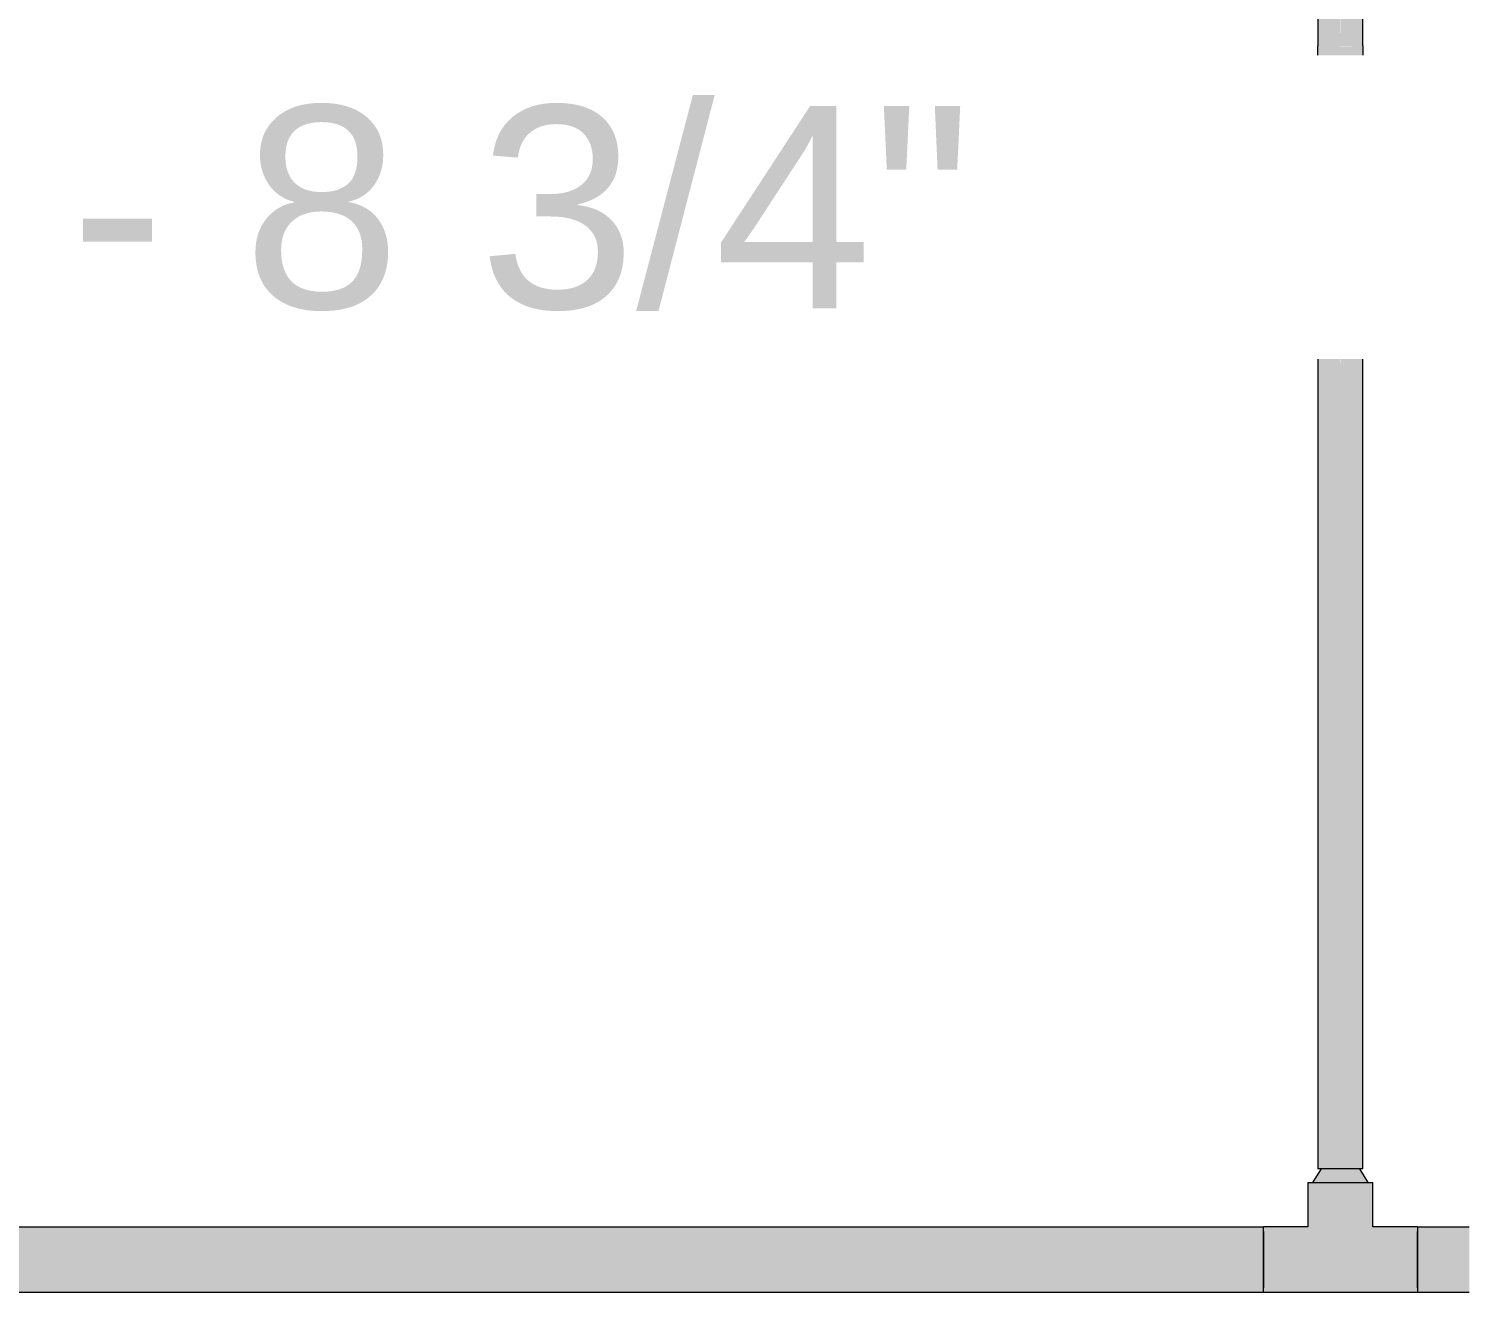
# Model space of a CAD drawing. Header units: inches. Extents: x -3385 to 41, y 7 to 1342.
# Drawn here: x -3134.06 to -3092.06, y 426.79 to 463.64 of the extents above; entities that cross this region are included whole.
import ezdxf

# ---------------------------------------------------------------- set-up
doc = ezdxf.new("R2010")
doc.units = ezdxf.units.IN
doc.header["$MEASUREMENT"] = 0
for name, color, linetype, lineweight in [('G-ANNO-DIMS', 111, 'Continuous', 9), ('P-PIPE', 3, 'Continuous', 9), ('P-PIPE-CNTR', 3, 'Continuous', 9)]:
    doc.layers.add(name, color=color, linetype=linetype, lineweight=lineweight)
doc.styles.add('Arial', font='arial.ttf', dxfattribs={"height": 5.901198})

# ---------------------------------------------------------------- blocks, each defined once
blk = doc.blocks.new('Victaulic-VicPress316-Elbow 90-45deg Style P568_P571 - Standard-V32-LOWER PARKING')
at = {"layer": 'P-PIPE'}
for points in [[(-3096.472, 464.924), (-3095.818, 464.924), (-3095.818, 465.263), (-3096.584, 465.263), (-3096.571, 464.924), (-3096.523, 464.924)], [(-3095.193, 464.924), (-3095.051, 464.924), (-3095.051, 465.263), (-3095.818, 465.263), (-3095.818, 464.924), (-3095.219, 464.924)], [(-3096.472, 464.633), (-3095.818, 464.633), (-3095.818, 464.924), (-3096.584, 464.924), (-3096.682, 464.871), (-3096.729, 464.779), (-3096.667, 464.679), (-3096.584, 464.633), (-3096.523, 464.633)], [(-3096.36, 464.182), (-3095.818, 464.182), (-3095.818, 464.633), (-3096.584, 464.633), (-3096.571, 464.182), (-3096.413, 464.182)], [(-3095.163, 464.633), (-3095.051, 464.633), (-3094.958, 464.685), (-3094.906, 464.779), (-3094.969, 464.88), (-3095.051, 464.924), (-3095.818, 464.924), (-3095.818, 464.633), (-3095.199, 464.633)], [(-3095.818, 464.182), (-3095.051, 464.182), (-3095.065, 464.633), (-3095.818, 464.633)], [(-3096.475, 463.964), (-3096.447, 463.996), (-3096.341, 463.984), (-3096.278, 463.968), (-3096.24, 463.987), (-3096.042, 463.987), (-3095.932, 463.984), (-3095.818, 463.964), (-3095.818, 464.182), (-3096.584, 464.182), (-3096.571, 464.102), (-3096.476, 463.964)], [(-3095.16, 463.964), (-3095.099, 464.043), (-3095.063, 464.12), (-3095.063, 464.182), (-3095.818, 464.182), (-3095.805, 463.966), (-3095.643, 463.993), (-3095.462, 463.983), (-3095.387, 463.987), (-3095.348, 463.966), (-3095.225, 463.996), (-3095.175, 463.988), (-3095.161, 463.967)], [(-3095.932, 463.136), (-3095.818, 463.136), (-3095.831, 463.966), (-3095.992, 463.993), (-3096.173, 463.983), (-3096.248, 463.987), (-3096.287, 463.966), (-3096.391, 463.996), (-3096.463, 463.981), (-3096.475, 463.962), (-3096.463, 463.136), (-3095.988, 463.136)], [(-3095.462, 463.136), (-3095.16, 463.136), (-3095.172, 463.983), (-3095.184, 463.999), (-3095.305, 463.98), (-3095.357, 463.968), (-3095.387, 463.987), (-3095.584, 463.986), (-3095.659, 463.992), (-3095.818, 463.964), (-3095.818, 463.136), (-3095.489, 463.136)], [(-3096.475, 462.368), (-3096.394, 462.442), (-3096.146, 462.594), (-3095.963, 462.641), (-3095.818, 462.655), (-3095.818, 463.136), (-3096.475, 463.136), (-3096.475, 462.413)], [(-3095.16, 462.368), (-3095.17, 463.136), (-3095.818, 463.123), (-3095.818, 462.582), (-3095.466, 462.58), (-3095.198, 462.412), (-3095.17, 462.379)], [(-3096.723, 461.783), (-3096.677, 461.922), (-3096.683, 462.014), (-3096.711, 461.901)], [(-3094.969, 461.41), (-3094.924, 461.584), (-3094.924, 461.667), (-3094.958, 461.564), (-3094.964, 461.472)]]:
    blk.add_hatch(color=256, dxfattribs=at).paths.add_polyline_path(points, flags=0)
for p, q in [((-3096.584, 465.263), (-3096.584, 464.924)), ((-3095.818, 465.263), (-3096.584, 465.263)), ((-3095.051, 465.263), (-3095.818, 465.263)), ((-3095.051, 464.924), (-3095.051, 465.263)), ((-3096.584, 464.924), (-3095.818, 464.924)), ((-3096.584, 464.633), (-3096.584, 464.182)), ((-3096.584, 464.633), (-3095.818, 464.633)), ((-3095.818, 464.924), (-3095.051, 464.924)), ((-3095.818, 464.633), (-3095.051, 464.633)), ((-3095.051, 464.182), (-3095.051, 464.633)), ((-3096.475, 464.027), (-3096.475, 463.136)), ((-3095.16, 463.136), (-3095.16, 464.03))]:
    blk.add_line(p, q, dxfattribs=at)
at = {"layer": 'P-PIPE', "flags": 128}
for points in [[(-3096.584, 464.633), (-3096.59, 464.633), (-3096.596, 464.634), (-3096.601, 464.634), (-3096.607, 464.635), (-3096.613, 464.636), (-3096.619, 464.637), (-3096.624, 464.639), (-3096.63, 464.641), (-3096.635, 464.643), (-3096.641, 464.645), (-3096.646, 464.647), (-3096.651, 464.65), (-3096.656, 464.653), (-3096.661, 464.656), (-3096.666, 464.659), (-3096.671, 464.662), (-3096.676, 464.666), (-3096.68, 464.669), (-3096.684, 464.673), (-3096.688, 464.677), (-3096.692, 464.682), (-3096.696, 464.686), (-3096.7, 464.691), (-3096.703, 464.695), (-3096.707, 464.7), (-3096.71, 464.705), (-3096.712, 464.71), (-3096.715, 464.715), (-3096.717, 464.721), (-3096.72, 464.726), (-3096.722, 464.732), (-3096.723, 464.737), (-3096.725, 464.743), (-3096.726, 464.748), (-3096.727, 464.754), (-3096.728, 464.76), (-3096.729, 464.766), (-3096.729, 464.771), (-3096.73, 464.777), (-3096.73, 464.783), (-3096.729, 464.789), (-3096.729, 464.795), (-3096.728, 464.8), (-3096.727, 464.806), (-3096.726, 464.812), (-3096.724, 464.817), (-3096.723, 464.823), (-3096.721, 464.829), (-3096.719, 464.834), (-3096.716, 464.839), (-3096.714, 464.845), (-3096.711, 464.85), (-3096.708, 464.855), (-3096.705, 464.86), (-3096.702, 464.864), (-3096.698, 464.869), (-3096.694, 464.874), (-3096.691, 464.878), (-3096.687, 464.882), (-3096.682, 464.886), (-3096.678, 464.89), (-3096.673, 464.894), (-3096.669, 464.897), (-3096.664, 464.9), (-3096.659, 464.903), (-3096.654, 464.906), (-3096.649, 464.909), (-3096.644, 464.912), (-3096.638, 464.914), (-3096.633, 464.916), (-3096.627, 464.918), (-3096.622, 464.919), (-3096.616, 464.921), (-3096.61, 464.922), (-3096.605, 464.923), (-3096.599, 464.924), (-3096.593, 464.924), (-3096.587, 464.924), (-3096.584, 464.924)], [(-3095.818, 464.924), (-3095.848, 464.924), (-3095.879, 464.924), (-3095.909, 464.924), (-3095.94, 464.924), (-3095.97, 464.924), (-3096, 464.924), (-3096.029, 464.924), (-3096.059, 464.924), (-3096.088, 464.924), (-3096.116, 464.924), (-3096.144, 464.924), (-3096.172, 464.924), (-3096.198, 464.924), (-3096.225, 464.924), (-3096.25, 464.924), (-3096.275, 464.924), (-3096.3, 464.924), (-3096.323, 464.924), (-3096.346, 464.924), (-3096.367, 464.924), (-3096.388, 464.924), (-3096.408, 464.924), (-3096.427, 464.924), (-3096.445, 464.924), (-3096.463, 464.924), (-3096.479, 464.924), (-3096.494, 464.924), (-3096.507, 464.924), (-3096.52, 464.924), (-3096.532, 464.924), (-3096.543, 464.924), (-3096.552, 464.924), (-3096.56, 464.924), (-3096.567, 464.924), (-3096.573, 464.924), (-3096.578, 464.924), (-3096.581, 464.924), (-3096.583, 464.924), (-3096.584, 464.924), (-3096.584, 464.924)], [(-3096.584, 464.924), (-3096.583, 464.924), (-3096.582, 464.924), (-3096.579, 464.924), (-3096.574, 464.924), (-3096.569, 464.924), (-3096.562, 464.924), (-3096.554, 464.924), (-3096.545, 464.924)], [(-3096.543, 464.633), (-3096.552, 464.633), (-3096.56, 464.633), (-3096.567, 464.633), (-3096.573, 464.633), (-3096.578, 464.633), (-3096.581, 464.633), (-3096.583, 464.633), (-3096.584, 464.633), (-3096.584, 464.633)], [(-3096.584, 464.633), (-3096.583, 464.633), (-3096.582, 464.633), (-3096.579, 464.633), (-3096.574, 464.633), (-3096.569, 464.633), (-3096.562, 464.633), (-3096.554, 464.633), (-3096.545, 464.633), (-3096.535, 464.633), (-3096.524, 464.633), (-3096.511, 464.633), (-3096.497, 464.633), (-3096.483, 464.633), (-3096.467, 464.633), (-3096.45, 464.633), (-3096.432, 464.633), (-3096.414, 464.633), (-3096.394, 464.633), (-3096.373, 464.633), (-3096.352, 464.633), (-3096.329, 464.633), (-3096.306, 464.633), (-3096.282, 464.633), (-3096.257, 464.633), (-3096.232, 464.633), (-3096.206, 464.633), (-3096.179, 464.633), (-3096.152, 464.633), (-3096.124, 464.633), (-3096.095, 464.633), (-3096.067, 464.633), (-3096.037, 464.633), (-3096.008, 464.633), (-3095.978, 464.633), (-3095.948, 464.633), (-3095.918, 464.633), (-3095.887, 464.633), (-3095.856, 464.633), (-3095.826, 464.633), (-3095.818, 464.633)], [(-3095.051, 464.924), (-3095.052, 464.924), (-3095.054, 464.924), (-3095.057, 464.924), (-3095.061, 464.924), (-3095.066, 464.924), (-3095.073, 464.924), (-3095.081, 464.924), (-3095.09, 464.924), (-3095.1, 464.924), (-3095.112, 464.924), (-3095.124, 464.924), (-3095.138, 464.924), (-3095.152, 464.924), (-3095.168, 464.924), (-3095.185, 464.924), (-3095.203, 464.924), (-3095.222, 464.924), (-3095.241, 464.924), (-3095.262, 464.924), (-3095.284, 464.924), (-3095.306, 464.924), (-3095.329, 464.924), (-3095.353, 464.924), (-3095.378, 464.924), (-3095.403, 464.924), (-3095.43, 464.924), (-3095.456, 464.924), (-3095.484, 464.924), (-3095.511, 464.924), (-3095.54, 464.924), (-3095.569, 464.924), (-3095.598, 464.924), (-3095.627, 464.924), (-3095.657, 464.924), (-3095.687, 464.924), (-3095.718, 464.924), (-3095.748, 464.924), (-3095.779, 464.924), (-3095.809, 464.924), (-3095.818, 464.924)], [(-3095.818, 464.633), (-3095.787, 464.633), (-3095.756, 464.633), (-3095.726, 464.633), (-3095.695, 464.633), (-3095.665, 464.633), (-3095.635, 464.633), (-3095.606, 464.633), (-3095.576, 464.633), (-3095.548, 464.633), (-3095.519, 464.633), (-3095.491, 464.633), (-3095.464, 464.633), (-3095.437, 464.633), (-3095.41, 464.633), (-3095.385, 464.633), (-3095.36, 464.633), (-3095.336, 464.633), (-3095.312, 464.633), (-3095.29, 464.633), (-3095.268, 464.633), (-3095.247, 464.633), (-3095.227, 464.633), (-3095.208, 464.633), (-3095.19, 464.633), (-3095.173, 464.633), (-3095.157, 464.633), (-3095.142, 464.633), (-3095.128, 464.633), (-3095.115, 464.633), (-3095.103, 464.633), (-3095.093, 464.633), (-3095.083, 464.633), (-3095.075, 464.633), (-3095.068, 464.633), (-3095.062, 464.633), (-3095.058, 464.633), (-3095.054, 464.633), (-3095.052, 464.633), (-3095.051, 464.633), (-3095.051, 464.633)], [(-3095.093, 464.924), (-3095.083, 464.924), (-3095.075, 464.924), (-3095.068, 464.924), (-3095.062, 464.924), (-3095.058, 464.924), (-3095.054, 464.924), (-3095.052, 464.924), (-3095.051, 464.924), (-3095.051, 464.924)], [(-3095.051, 464.633), (-3095.052, 464.633), (-3095.054, 464.633), (-3095.057, 464.633), (-3095.061, 464.633), (-3095.066, 464.633), (-3095.073, 464.633), (-3095.081, 464.633), (-3095.09, 464.633)], [(-3095.051, 464.924), (-3095.045, 464.924), (-3095.039, 464.924), (-3095.034, 464.923), (-3095.028, 464.922), (-3095.022, 464.921), (-3095.016, 464.92), (-3095.011, 464.919), (-3095.005, 464.917), (-3095, 464.915), (-3094.994, 464.913), (-3094.989, 464.91), (-3094.984, 464.908), (-3094.979, 464.905), (-3094.974, 464.902), (-3094.969, 464.899), (-3094.964, 464.896), (-3094.96, 464.892), (-3094.955, 464.888), (-3094.951, 464.884), (-3094.947, 464.88), (-3094.943, 464.876), (-3094.939, 464.872), (-3094.935, 464.867), (-3094.932, 464.862), (-3094.929, 464.857), (-3094.926, 464.852), (-3094.923, 464.847), (-3094.92, 464.842), (-3094.918, 464.837), (-3094.915, 464.832), (-3094.913, 464.826), (-3094.912, 464.821), (-3094.91, 464.815), (-3094.909, 464.809), (-3094.908, 464.804), (-3094.907, 464.798), (-3094.906, 464.792), (-3094.906, 464.786), (-3094.906, 464.78), (-3094.906, 464.775), (-3094.906, 464.769), (-3094.906, 464.763), (-3094.907, 464.757), (-3094.908, 464.751), (-3094.909, 464.746), (-3094.911, 464.74), (-3094.912, 464.735), (-3094.914, 464.729), (-3094.916, 464.724), (-3094.919, 464.718), (-3094.921, 464.713), (-3094.924, 464.708), (-3094.927, 464.703), (-3094.93, 464.698), (-3094.933, 464.693), (-3094.937, 464.689), (-3094.941, 464.684), (-3094.945, 464.68), (-3094.949, 464.676), (-3094.953, 464.672), (-3094.957, 464.668), (-3094.962, 464.664), (-3094.966, 464.661), (-3094.971, 464.657), (-3094.976, 464.654), (-3094.981, 464.651), (-3094.986, 464.649), (-3094.992, 464.646), (-3094.997, 464.644), (-3095.002, 464.642), (-3095.008, 464.64), (-3095.013, 464.638), (-3095.019, 464.637), (-3095.025, 464.636), (-3095.031, 464.635), (-3095.036, 464.634), (-3095.042, 464.634), (-3095.048, 464.633), (-3095.051, 464.633)], [(-3096.475, 463.964), (-3096.484, 463.971), (-3096.492, 463.978), (-3096.5, 463.985), (-3096.508, 463.993), (-3096.515, 464.001), (-3096.522, 464.009), (-3096.529, 464.017), (-3096.535, 464.026), (-3096.541, 464.035), (-3096.547, 464.045), (-3096.552, 464.054), (-3096.557, 464.064), (-3096.562, 464.074), (-3096.566, 464.084), (-3096.57, 464.094), (-3096.573, 464.105), (-3096.576, 464.115), (-3096.578, 464.126), (-3096.58, 464.136), (-3096.582, 464.147), (-3096.583, 464.158), (-3096.584, 464.169), (-3096.584, 464.18), (-3096.584, 464.182)], [(-3095.051, 464.182), (-3095.051, 464.171), (-3095.052, 464.16), (-3095.053, 464.149), (-3095.055, 464.138), (-3095.057, 464.128), (-3095.059, 464.117), (-3095.062, 464.106), (-3095.065, 464.096), (-3095.069, 464.086), (-3095.073, 464.076), (-3095.077, 464.066), (-3095.082, 464.056), (-3095.087, 464.046), (-3095.093, 464.037), (-3095.099, 464.028), (-3095.105, 464.019), (-3095.112, 464.01), (-3095.119, 464.002), (-3095.126, 463.994), (-3095.134, 463.986), (-3095.142, 463.979), (-3095.15, 463.972), (-3095.158, 463.965), (-3095.16, 463.964)], [(-3096.475, 462.368), (-3096.475, 462.383), (-3096.475, 462.431), (-3096.475, 462.479), (-3096.475, 462.529), (-3096.475, 462.58), (-3096.475, 462.631), (-3096.475, 462.683), (-3096.475, 462.736), (-3096.475, 462.79), (-3096.475, 462.844), (-3096.475, 462.899), (-3096.475, 462.954), (-3096.475, 463.009), (-3096.475, 463.065), (-3096.475, 463.121), (-3096.475, 463.136)], [(-3095.16, 463.136), (-3095.16, 463.08), (-3095.16, 463.024), (-3095.16, 462.969), (-3095.16, 462.914), (-3095.16, 462.859), (-3095.16, 462.805), (-3095.16, 462.751), (-3095.16, 462.698), (-3095.16, 462.645), (-3095.16, 462.593), (-3095.16, 462.542), (-3095.16, 462.493), (-3095.16, 462.444), (-3095.16, 462.396), (-3095.16, 462.368)], [(-3095.977, 462.641), (-3095.999, 462.637), (-3096.034, 462.629), (-3096.07, 462.619), (-3096.104, 462.609), (-3096.139, 462.596), (-3096.173, 462.583), (-3096.206, 462.568), (-3096.239, 462.552), (-3096.271, 462.534), (-3096.302, 462.515), (-3096.333, 462.496), (-3096.362, 462.474), (-3096.391, 462.452), (-3096.419, 462.428), (-3096.446, 462.404), (-3096.472, 462.378), (-3096.497, 462.352), (-3096.52, 462.324), (-3096.543, 462.295), (-3096.565, 462.266), (-3096.585, 462.236), (-3096.604, 462.204), (-3096.622, 462.173), (-3096.638, 462.14), (-3096.654, 462.107), (-3096.668, 462.073), (-3096.68, 462.039), (-3096.691, 462.004), (-3096.701, 461.969), (-3096.709, 461.934), (-3096.716, 461.898), (-3096.722, 461.862), (-3096.726, 461.825), (-3096.728, 461.789), (-3096.73, 461.753), (-3096.729, 461.716), (-3096.727, 461.68), (-3096.724, 461.643), (-3096.719, 461.607), (-3096.713, 461.571), (-3096.706, 461.536), (-3096.697, 461.5), (-3096.686, 461.465), (-3096.675, 461.431), (-3096.661, 461.397), (-3096.647, 461.363), (-3096.631, 461.33), (-3096.614, 461.298), (-3096.595, 461.267), (-3096.576, 461.236), (-3096.555, 461.206), (-3096.533, 461.177), (-3096.51, 461.149), (-3096.485, 461.122)], [(-3095.818, 462.655), (-3095.854, 462.654), (-3095.89, 462.652), (-3095.927, 462.648), (-3095.963, 462.643)], [(-3095.16, 461.111), (-3095.138, 461.134), (-3095.115, 461.162), (-3095.092, 461.19), (-3095.07, 461.22), (-3095.05, 461.25), (-3095.031, 461.281), (-3095.013, 461.313), (-3094.997, 461.345), (-3094.981, 461.379), (-3094.968, 461.412), (-3094.955, 461.447), (-3094.944, 461.481), (-3094.934, 461.516), (-3094.926, 461.552), (-3094.919, 461.588), (-3094.913, 461.624), (-3094.909, 461.66), (-3094.907, 461.696), (-3094.906, 461.733), (-3094.906, 461.769), (-3094.908, 461.806), (-3094.911, 461.842), (-3094.916, 461.878), (-3094.922, 461.914), (-3094.929, 461.95), (-3094.938, 461.985), (-3094.949, 462.02), (-3094.961, 462.055), (-3094.974, 462.089), (-3094.988, 462.122), (-3095.004, 462.155), (-3095.021, 462.187), (-3095.04, 462.219), (-3095.059, 462.25), (-3095.08, 462.28), (-3095.102, 462.309), (-3095.125, 462.337), (-3095.15, 462.364), (-3095.175, 462.39), (-3095.202, 462.415), (-3095.229, 462.439), (-3095.257, 462.462), (-3095.286, 462.484), (-3095.317, 462.505), (-3095.347, 462.524), (-3095.379, 462.542), (-3095.411, 462.559), (-3095.444, 462.575), (-3095.478, 462.589), (-3095.512, 462.602), (-3095.547, 462.614), (-3095.582, 462.624), (-3095.617, 462.633), (-3095.653, 462.64), (-3095.689, 462.646), (-3095.725, 462.65), (-3095.761, 462.653), (-3095.798, 462.655), (-3095.818, 462.655)], [(-3095.16, 461.745), (-3095.16, 461.743), (-3095.16, 461.743)]]:
    blk.add_lwpolyline(points, dxfattribs=at)
blk = doc.blocks.new('Victaulic-VicPress316-Elbow 90-45deg Style P568_P571 - Standard-V34-LOWER PARKING')
at = {"layer": 'P-PIPE'}
for points in [[(-3180.475, 461.118), (-3180.475, 461.369), (-3180.498, 461.41), (-3180.565, 461.627), (-3180.584, 461.743), (-3180.491, 462.091), (-3180.36, 462.285), (-3180.173, 462.408), (-3180.13, 462.432), (-3179.934, 462.483), (-3179.854, 462.494), (-3179.818, 462.509), (-3179.818, 462.655), (-3179.985, 462.639), (-3180.146, 462.594), (-3180.436, 462.413), (-3180.596, 462.21), (-3180.667, 462.076), (-3180.677, 461.922), (-3180.727, 461.743), (-3180.711, 461.584), (-3180.667, 461.41), (-3180.571, 461.228)], [(-3180.475, 461.369), (-3180.463, 461.863), (-3180.409, 462.024), (-3180.342, 462.136), (-3180.262, 462.224), (-3180.211, 462.267), (-3180.075, 462.346), (-3179.974, 462.379), (-3179.932, 462.39), (-3179.818, 462.4), (-3179.818, 462.509), (-3179.865, 462.49), (-3179.983, 462.478), (-3180.173, 462.408), (-3180.364, 462.278), (-3180.491, 462.091), (-3180.54, 461.962), (-3180.584, 461.743), (-3180.539, 461.52), (-3180.492, 461.393)], [(-3179.16, 461.118), (-3179.065, 461.228), (-3178.969, 461.41), (-3178.958, 461.564), (-3178.908, 461.743), (-3178.924, 461.901), (-3178.969, 462.076), (-3179.065, 462.257), (-3179.199, 462.413), (-3179.489, 462.594), (-3179.818, 462.582), (-3179.818, 462.509), (-3179.77, 462.49), (-3179.641, 462.475), (-3179.449, 462.4), (-3179.276, 462.285), (-3179.137, 462.076), (-3179.07, 461.859), (-3179.051, 461.743), (-3179.16, 461.283), (-3179.16, 461.135)], [(-3179.16, 461.37), (-3179.144, 461.395), (-3179.095, 461.524), (-3179.051, 461.743), (-3179.096, 461.965), (-3179.144, 462.093), (-3179.307, 462.308), (-3179.462, 462.408), (-3179.529, 462.44), (-3179.652, 462.478), (-3179.781, 462.494), (-3179.818, 462.494), (-3179.818, 462.4), (-3179.658, 462.378), (-3179.523, 462.328), (-3179.456, 462.289), (-3179.35, 462.202), (-3179.276, 462.111), (-3179.224, 462.019), (-3179.178, 461.888), (-3179.17, 461.857), (-3179.16, 461.395)], [(-3180.321, 460.35), (-3179.818, 460.35), (-3179.818, 462.4), (-3179.932, 462.39), (-3180.075, 462.346), (-3180.211, 462.267), (-3180.277, 462.21), (-3180.321, 462.165), (-3180.387, 462.072), (-3180.448, 461.922), (-3180.465, 461.857), (-3180.475, 461.421), (-3180.465, 460.35), (-3180.387, 460.35)], [(-3179.395, 460.35), (-3179.16, 460.35), (-3179.17, 461.857), (-3179.2, 461.968), (-3179.248, 462.072), (-3179.314, 462.165), (-3179.395, 462.246), (-3179.548, 462.34), (-3179.593, 462.361), (-3179.703, 462.39), (-3179.818, 462.39), (-3179.818, 460.35), (-3179.489, 460.35)], [(-3180.451, 459.487), (-3180.331, 459.505), (-3180.278, 459.517), (-3180.248, 459.498), (-3180.052, 459.499), (-3179.976, 459.494), (-3179.818, 459.522), (-3179.818, 460.35), (-3180.475, 460.35), (-3180.463, 459.503), (-3180.454, 459.487)], [(-3179.244, 459.49), (-3179.172, 459.504), (-3179.16, 459.522), (-3179.17, 460.35), (-3179.818, 460.35), (-3179.805, 459.519), (-3179.643, 459.493), (-3179.462, 459.503), (-3179.387, 459.498), (-3179.337, 459.516), (-3179.248, 459.49)], [(-3180.063, 459.304), (-3179.818, 459.304), (-3179.831, 459.519), (-3179.992, 459.493), (-3180.173, 459.503), (-3180.248, 459.498), (-3180.287, 459.52), (-3180.41, 459.49), (-3180.46, 459.498), (-3180.476, 459.521), (-3180.536, 459.443), (-3180.572, 459.366), (-3180.572, 459.304), (-3180.089, 459.304)], [(-3179.144, 459.304), (-3179.051, 459.304), (-3179.065, 459.383), (-3179.161, 459.519), (-3179.2, 459.49), (-3179.294, 459.502), (-3179.357, 459.517), (-3179.395, 459.499), (-3179.593, 459.498), (-3179.703, 459.502), (-3179.818, 459.522), (-3179.818, 459.304), (-3179.163, 459.304)], [(-3180.528, 458.852), (-3179.818, 458.852), (-3179.818, 459.304), (-3180.584, 459.304), (-3180.571, 458.852)], [(-3179.193, 458.852), (-3179.051, 458.852), (-3179.065, 459.304), (-3179.818, 459.304), (-3179.818, 458.852), (-3179.219, 458.852)], [(-3179.952, 458.561), (-3179.818, 458.561), (-3179.818, 458.852), (-3180.584, 458.852), (-3180.677, 458.8), (-3180.729, 458.707), (-3180.667, 458.606), (-3180.584, 458.561), (-3179.953, 458.561)], [(-3179.489, 458.561), (-3179.051, 458.561), (-3178.953, 458.615), (-3178.906, 458.707), (-3178.969, 458.806), (-3179.051, 458.852), (-3179.818, 458.852), (-3179.818, 458.561), (-3179.529, 458.561)], [(-3180.472, 458.223), (-3179.818, 458.223), (-3179.818, 458.561), (-3180.584, 458.561), (-3180.584, 458.223), (-3180.528, 458.223)], [(-3179.489, 458.223), (-3179.051, 458.223), (-3179.065, 458.561), (-3179.818, 458.561), (-3179.818, 458.223), (-3179.529, 458.223)]]:
    blk.add_hatch(color=256, dxfattribs=at).paths.add_polyline_path(points, flags=0)
for p, q in [((-3180.475, 460.35), (-3180.475, 459.456)), ((-3179.16, 459.459), (-3179.16, 460.35)), ((-3180.584, 459.304), (-3180.584, 458.852)), ((-3179.051, 458.852), (-3179.051, 459.304)), ((-3179.818, 458.852), (-3180.584, 458.852)), ((-3179.051, 458.852), (-3179.818, 458.852)), ((-3180.584, 458.561), (-3180.584, 458.223)), ((-3179.818, 458.561), (-3180.584, 458.561)), ((-3180.584, 458.223), (-3179.818, 458.223)), ((-3179.051, 458.561), (-3179.818, 458.561)), ((-3179.818, 458.223), (-3179.051, 458.223)), ((-3179.051, 458.223), (-3179.051, 458.561))]:
    blk.add_line(p, q, dxfattribs=at)
at = {"layer": 'P-PIPE', "flags": 128}
for points in [[(-3179.818, 462.655), (-3179.854, 462.654), (-3179.89, 462.652), (-3179.927, 462.648), (-3179.963, 462.643), (-3179.999, 462.637), (-3180.034, 462.629), (-3180.07, 462.619), (-3180.104, 462.609), (-3180.139, 462.596), (-3180.173, 462.583), (-3180.206, 462.568), (-3180.239, 462.552), (-3180.271, 462.534), (-3180.302, 462.515), (-3180.333, 462.496), (-3180.362, 462.474), (-3180.391, 462.452), (-3180.419, 462.428), (-3180.446, 462.404), (-3180.472, 462.378), (-3180.497, 462.352), (-3180.52, 462.324), (-3180.543, 462.295), (-3180.565, 462.266), (-3180.585, 462.236), (-3180.604, 462.204), (-3180.622, 462.173), (-3180.638, 462.14), (-3180.654, 462.107), (-3180.668, 462.073), (-3180.68, 462.039), (-3180.691, 462.004), (-3180.701, 461.969), (-3180.709, 461.934), (-3180.716, 461.898), (-3180.722, 461.862), (-3180.726, 461.825), (-3180.728, 461.789), (-3180.73, 461.753), (-3180.729, 461.716), (-3180.727, 461.68), (-3180.724, 461.643), (-3180.719, 461.607), (-3180.713, 461.571), (-3180.706, 461.536), (-3180.697, 461.5), (-3180.686, 461.465), (-3180.675, 461.431), (-3180.661, 461.397), (-3180.647, 461.363), (-3180.631, 461.33), (-3180.614, 461.298), (-3180.595, 461.267), (-3180.576, 461.236), (-3180.555, 461.206), (-3180.533, 461.177), (-3180.51, 461.149), (-3180.485, 461.122)], [(-3179.818, 462.509), (-3179.848, 462.509), (-3179.879, 462.507), (-3179.909, 462.504), (-3179.94, 462.5), (-3179.97, 462.494), (-3180, 462.487), (-3180.029, 462.479), (-3180.059, 462.47), (-3180.088, 462.46), (-3180.116, 462.449), (-3180.144, 462.436), (-3180.172, 462.423), (-3180.198, 462.408), (-3180.225, 462.392), (-3180.25, 462.375), (-3180.275, 462.358), (-3180.3, 462.339), (-3180.323, 462.319), (-3180.346, 462.298), (-3180.367, 462.277), (-3180.388, 462.254), (-3180.408, 462.231), (-3180.427, 462.207), (-3180.445, 462.182), (-3180.463, 462.157), (-3180.479, 462.131), (-3180.494, 462.104), (-3180.507, 462.077), (-3180.52, 462.049), (-3180.532, 462.021), (-3180.543, 461.992), (-3180.552, 461.963), (-3180.56, 461.933), (-3180.567, 461.903), (-3180.573, 461.873), (-3180.578, 461.843), (-3180.581, 461.812), (-3180.583, 461.782), (-3180.584, 461.751), (-3180.584, 461.72), (-3180.582, 461.69), (-3180.58, 461.659), (-3180.576, 461.629), (-3180.57, 461.599), (-3180.564, 461.569), (-3180.556, 461.539), (-3180.548, 461.51), (-3180.538, 461.481), (-3180.527, 461.452), (-3180.515, 461.424), (-3180.501, 461.396), (-3180.487, 461.369), (-3180.476, 461.351)], [(-3179.16, 461.111), (-3179.138, 461.134), (-3179.115, 461.162), (-3179.092, 461.19), (-3179.07, 461.22), (-3179.05, 461.25), (-3179.031, 461.281), (-3179.013, 461.313), (-3178.997, 461.345), (-3178.981, 461.379), (-3178.968, 461.412), (-3178.955, 461.447), (-3178.944, 461.481), (-3178.934, 461.516), (-3178.926, 461.552), (-3178.919, 461.588), (-3178.913, 461.624), (-3178.909, 461.66), (-3178.907, 461.696), (-3178.906, 461.733), (-3178.906, 461.769), (-3178.908, 461.806), (-3178.911, 461.842), (-3178.916, 461.878), (-3178.922, 461.914), (-3178.929, 461.95), (-3178.938, 461.985), (-3178.949, 462.02), (-3178.961, 462.055), (-3178.974, 462.089), (-3178.988, 462.122), (-3179.004, 462.155), (-3179.021, 462.187), (-3179.04, 462.219), (-3179.059, 462.25), (-3179.08, 462.28), (-3179.102, 462.309), (-3179.125, 462.337), (-3179.15, 462.364), (-3179.175, 462.39), (-3179.202, 462.415), (-3179.229, 462.439), (-3179.257, 462.462), (-3179.286, 462.484), (-3179.317, 462.505), (-3179.347, 462.524), (-3179.379, 462.542), (-3179.411, 462.559), (-3179.444, 462.575), (-3179.478, 462.589), (-3179.512, 462.602), (-3179.547, 462.614), (-3179.582, 462.624), (-3179.617, 462.633), (-3179.653, 462.64), (-3179.689, 462.646), (-3179.725, 462.65), (-3179.761, 462.653), (-3179.798, 462.655), (-3179.818, 462.655)], [(-3179.159, 461.351), (-3179.157, 461.355), (-3179.142, 461.382), (-3179.128, 461.409), (-3179.115, 461.437), (-3179.103, 461.465), (-3179.093, 461.494), (-3179.083, 461.523), (-3179.075, 461.553), (-3179.068, 461.582), (-3179.062, 461.613), (-3179.058, 461.643), (-3179.054, 461.673), (-3179.052, 461.704), (-3179.051, 461.735), (-3179.051, 461.765), (-3179.053, 461.796), (-3179.056, 461.826), (-3179.06, 461.857), (-3179.065, 461.887), (-3179.071, 461.917), (-3179.079, 461.947), (-3179.087, 461.976), (-3179.097, 462.005), (-3179.108, 462.034), (-3179.121, 462.062), (-3179.134, 462.089), (-3179.148, 462.116), (-3179.164, 462.143), (-3179.18, 462.169), (-3179.198, 462.194), (-3179.216, 462.218), (-3179.236, 462.242), (-3179.256, 462.265), (-3179.278, 462.287), (-3179.3, 462.308), (-3179.323, 462.328), (-3179.347, 462.348), (-3179.371, 462.366), (-3179.396, 462.383), (-3179.422, 462.4), (-3179.449, 462.415), (-3179.476, 462.429), (-3179.504, 462.442), (-3179.532, 462.454), (-3179.561, 462.465), (-3179.59, 462.475), (-3179.619, 462.483), (-3179.649, 462.491), (-3179.679, 462.497), (-3179.709, 462.502), (-3179.74, 462.505), (-3179.77, 462.508), (-3179.801, 462.509), (-3179.818, 462.509)], [(-3180.475, 461.743), (-3180.475, 461.742), (-3180.475, 461.738), (-3180.475, 461.733), (-3180.475, 461.725), (-3180.475, 461.715), (-3180.475, 461.703), (-3180.475, 461.689), (-3180.475, 461.672), (-3180.475, 461.654), (-3180.475, 461.633), (-3180.475, 461.61), (-3180.475, 461.585), (-3180.475, 461.559), (-3180.475, 461.53), (-3180.475, 461.499), (-3180.475, 461.467), (-3180.475, 461.433), (-3180.475, 461.397), (-3180.475, 461.359), (-3180.475, 461.32), (-3180.475, 461.28), (-3180.475, 461.237), (-3180.475, 461.194), (-3180.475, 461.149), (-3180.475, 461.102), (-3180.475, 461.055), (-3180.475, 461.006), (-3180.475, 460.957), (-3180.475, 460.906), (-3180.475, 460.855), (-3180.475, 460.802), (-3180.475, 460.749), (-3180.475, 460.696), (-3180.475, 460.641), (-3180.475, 460.587), (-3180.475, 460.531), (-3180.475, 460.476), (-3180.475, 460.421), (-3180.475, 460.365), (-3180.475, 460.35)], [(-3179.16, 460.35), (-3179.16, 460.406), (-3179.16, 460.461), (-3179.16, 460.517), (-3179.16, 460.572), (-3179.16, 460.627), (-3179.16, 460.681), (-3179.16, 460.735), (-3179.16, 460.788), (-3179.16, 460.841), (-3179.16, 460.892), (-3179.16, 460.943), (-3179.16, 460.993), (-3179.16, 461.042), (-3179.16, 461.09), (-3179.16, 461.136), (-3179.16, 461.182), (-3179.16, 461.226), (-3179.16, 461.268), (-3179.16, 461.309), (-3179.16, 461.349), (-3179.16, 461.387), (-3179.16, 461.423), (-3179.16, 461.458), (-3179.16, 461.491), (-3179.16, 461.522), (-3179.16, 461.551), (-3179.16, 461.578), (-3179.16, 461.604), (-3179.16, 461.627), (-3179.16, 461.648), (-3179.16, 461.667), (-3179.16, 461.684), (-3179.16, 461.699), (-3179.16, 461.712), (-3179.16, 461.723), (-3179.16, 461.731), (-3179.16, 461.737), (-3179.16, 461.741), (-3179.16, 461.743), (-3179.16, 461.743)], [(-3180.584, 459.304), (-3180.584, 459.315), (-3180.583, 459.326), (-3180.582, 459.336), (-3180.581, 459.347), (-3180.579, 459.358), (-3180.576, 459.369), (-3180.573, 459.379), (-3180.57, 459.39), (-3180.567, 459.4), (-3180.563, 459.41), (-3180.558, 459.42), (-3180.553, 459.43), (-3180.548, 459.439), (-3180.542, 459.449), (-3180.536, 459.458), (-3180.53, 459.467), (-3180.523, 459.475), (-3180.516, 459.483), (-3180.509, 459.492), (-3180.501, 459.499), (-3180.493, 459.507), (-3180.485, 459.514), (-3180.477, 459.521), (-3180.475, 459.522)], [(-3179.16, 459.522), (-3179.151, 459.515), (-3179.143, 459.508), (-3179.135, 459.501), (-3179.127, 459.493), (-3179.12, 459.485), (-3179.113, 459.477), (-3179.106, 459.468), (-3179.1, 459.459), (-3179.094, 459.45), (-3179.088, 459.441), (-3179.083, 459.431), (-3179.078, 459.422), (-3179.073, 459.412), (-3179.069, 459.402), (-3179.066, 459.391), (-3179.062, 459.381), (-3179.059, 459.371), (-3179.057, 459.36), (-3179.055, 459.349), (-3179.053, 459.338), (-3179.052, 459.328), (-3179.051, 459.317), (-3179.051, 459.306), (-3179.051, 459.304)], [(-3180.584, 458.561), (-3180.59, 458.561), (-3180.596, 458.562), (-3180.601, 458.562), (-3180.607, 458.563), (-3180.613, 458.564), (-3180.619, 458.565), (-3180.624, 458.567), (-3180.63, 458.569), (-3180.635, 458.571), (-3180.641, 458.573), (-3180.646, 458.575), (-3180.651, 458.578), (-3180.656, 458.581), (-3180.661, 458.584), (-3180.666, 458.587), (-3180.671, 458.59), (-3180.676, 458.594), (-3180.68, 458.597), (-3180.684, 458.601), (-3180.688, 458.605), (-3180.692, 458.61), (-3180.696, 458.614), (-3180.7, 458.619), (-3180.703, 458.623), (-3180.707, 458.628), (-3180.71, 458.633), (-3180.712, 458.638), (-3180.715, 458.643), (-3180.717, 458.649), (-3180.72, 458.654), (-3180.722, 458.66), (-3180.723, 458.665), (-3180.725, 458.671), (-3180.726, 458.676), (-3180.727, 458.682), (-3180.728, 458.688), (-3180.729, 458.694), (-3180.729, 458.699), (-3180.73, 458.705), (-3180.73, 458.711), (-3180.729, 458.717), (-3180.729, 458.723), (-3180.728, 458.728), (-3180.727, 458.734), (-3180.726, 458.74), (-3180.724, 458.745), (-3180.723, 458.751), (-3180.721, 458.757), (-3180.719, 458.762), (-3180.716, 458.767), (-3180.714, 458.773), (-3180.711, 458.778), (-3180.708, 458.783), (-3180.705, 458.788), (-3180.702, 458.792), (-3180.698, 458.797), (-3180.694, 458.802), (-3180.691, 458.806), (-3180.687, 458.81), (-3180.682, 458.814), (-3180.678, 458.818), (-3180.673, 458.822), (-3180.669, 458.825), (-3180.664, 458.828), (-3180.659, 458.831), (-3180.654, 458.834), (-3180.649, 458.837), (-3180.644, 458.84), (-3180.638, 458.842), (-3180.633, 458.844), (-3180.627, 458.846), (-3180.622, 458.847), (-3180.616, 458.849), (-3180.61, 458.85), (-3180.605, 458.851), (-3180.599, 458.852), (-3180.593, 458.852), (-3180.587, 458.852), (-3180.584, 458.852)], [(-3179.818, 458.852), (-3179.848, 458.852), (-3179.879, 458.852), (-3179.909, 458.852), (-3179.94, 458.852), (-3179.97, 458.852), (-3180, 458.852), (-3180.029, 458.852), (-3180.059, 458.852), (-3180.088, 458.852), (-3180.116, 458.852), (-3180.144, 458.852), (-3180.172, 458.852), (-3180.198, 458.852), (-3180.225, 458.852), (-3180.25, 458.852), (-3180.275, 458.852), (-3180.3, 458.852), (-3180.323, 458.852), (-3180.346, 458.852), (-3180.367, 458.852), (-3180.388, 458.852), (-3180.408, 458.852), (-3180.427, 458.852), (-3180.445, 458.852), (-3180.463, 458.852), (-3180.479, 458.852), (-3180.494, 458.852), (-3180.507, 458.852), (-3180.52, 458.852), (-3180.532, 458.852), (-3180.543, 458.852), (-3180.552, 458.852), (-3180.56, 458.852), (-3180.567, 458.852), (-3180.573, 458.852), (-3180.578, 458.852), (-3180.581, 458.852), (-3180.583, 458.852), (-3180.584, 458.852), (-3180.584, 458.852)], [(-3180.584, 458.852), (-3180.583, 458.852), (-3180.582, 458.852), (-3180.579, 458.852), (-3180.574, 458.852), (-3180.569, 458.852), (-3180.562, 458.852), (-3180.554, 458.852), (-3180.545, 458.852)], [(-3179.051, 458.852), (-3179.052, 458.852), (-3179.054, 458.852), (-3179.057, 458.852), (-3179.061, 458.852), (-3179.066, 458.852), (-3179.073, 458.852), (-3179.081, 458.852), (-3179.09, 458.852), (-3179.1, 458.852), (-3179.112, 458.852), (-3179.124, 458.852), (-3179.138, 458.852), (-3179.152, 458.852), (-3179.168, 458.852), (-3179.185, 458.852), (-3179.203, 458.852), (-3179.222, 458.852), (-3179.241, 458.852), (-3179.262, 458.852), (-3179.284, 458.852), (-3179.306, 458.852), (-3179.329, 458.852), (-3179.353, 458.852), (-3179.378, 458.852), (-3179.403, 458.852), (-3179.43, 458.852), (-3179.456, 458.852), (-3179.484, 458.852), (-3179.511, 458.852), (-3179.54, 458.852), (-3179.569, 458.852), (-3179.598, 458.852), (-3179.627, 458.852), (-3179.657, 458.852), (-3179.687, 458.852), (-3179.718, 458.852), (-3179.748, 458.852), (-3179.779, 458.852), (-3179.809, 458.852), (-3179.818, 458.852)], [(-3179.093, 458.852), (-3179.083, 458.852), (-3179.075, 458.852), (-3179.068, 458.852), (-3179.062, 458.852), (-3179.058, 458.852), (-3179.054, 458.852), (-3179.052, 458.852), (-3179.051, 458.852), (-3179.051, 458.852)], [(-3179.051, 458.852), (-3179.045, 458.852), (-3179.039, 458.852), (-3179.034, 458.851), (-3179.028, 458.85), (-3179.022, 458.849), (-3179.016, 458.848), (-3179.011, 458.847), (-3179.005, 458.845), (-3179, 458.843), (-3178.994, 458.841), (-3178.989, 458.838), (-3178.984, 458.836), (-3178.979, 458.833), (-3178.974, 458.83), (-3178.969, 458.827), (-3178.964, 458.824), (-3178.96, 458.82), (-3178.955, 458.816), (-3178.951, 458.812), (-3178.947, 458.808), (-3178.943, 458.804), (-3178.939, 458.8), (-3178.935, 458.795), (-3178.932, 458.79), (-3178.929, 458.785), (-3178.926, 458.78), (-3178.923, 458.775), (-3178.92, 458.77), (-3178.918, 458.765), (-3178.915, 458.76), (-3178.913, 458.754), (-3178.912, 458.749), (-3178.91, 458.743), (-3178.909, 458.737), (-3178.908, 458.732), (-3178.907, 458.726), (-3178.906, 458.72), (-3178.906, 458.714), (-3178.906, 458.708), (-3178.906, 458.703), (-3178.906, 458.697), (-3178.906, 458.691), (-3178.907, 458.685), (-3178.908, 458.679), (-3178.909, 458.674), (-3178.911, 458.668), (-3178.912, 458.663), (-3178.914, 458.657), (-3178.916, 458.652), (-3178.919, 458.646), (-3178.921, 458.641), (-3178.924, 458.636), (-3178.927, 458.631), (-3178.93, 458.626), (-3178.933, 458.621), (-3178.937, 458.617), (-3178.941, 458.612), (-3178.945, 458.608), (-3178.949, 458.604), (-3178.953, 458.6), (-3178.957, 458.596), (-3178.962, 458.592), (-3178.966, 458.589), (-3178.971, 458.585), (-3178.976, 458.582), (-3178.981, 458.579), (-3178.986, 458.577), (-3178.992, 458.574), (-3178.997, 458.572), (-3179.002, 458.57), (-3179.008, 458.568), (-3179.013, 458.566), (-3179.019, 458.565), (-3179.025, 458.564), (-3179.031, 458.563), (-3179.036, 458.562), (-3179.042, 458.562), (-3179.048, 458.561), (-3179.051, 458.561)], [(-3180.543, 458.561), (-3180.552, 458.561), (-3180.56, 458.561), (-3180.567, 458.561), (-3180.573, 458.561), (-3180.578, 458.561), (-3180.581, 458.561), (-3180.583, 458.561), (-3180.584, 458.561), (-3180.584, 458.561)], [(-3180.584, 458.561), (-3180.583, 458.561), (-3180.582, 458.561), (-3180.579, 458.561), (-3180.574, 458.561), (-3180.569, 458.561), (-3180.562, 458.561), (-3180.554, 458.561), (-3180.545, 458.561), (-3180.535, 458.561), (-3180.524, 458.561), (-3180.511, 458.561), (-3180.497, 458.561), (-3180.483, 458.561), (-3180.467, 458.561), (-3180.45, 458.561), (-3180.432, 458.561), (-3180.414, 458.561), (-3180.394, 458.561), (-3180.373, 458.561), (-3180.352, 458.561), (-3180.329, 458.561), (-3180.306, 458.561), (-3180.282, 458.561), (-3180.257, 458.561), (-3180.232, 458.561), (-3180.206, 458.561), (-3180.179, 458.561), (-3180.152, 458.561), (-3180.124, 458.561), (-3180.095, 458.561), (-3180.067, 458.561), (-3180.037, 458.561), (-3180.008, 458.561), (-3179.978, 458.561), (-3179.948, 458.561), (-3179.918, 458.561), (-3179.887, 458.561), (-3179.856, 458.561), (-3179.826, 458.561), (-3179.818, 458.561)], [(-3179.818, 458.561), (-3179.787, 458.561), (-3179.756, 458.561), (-3179.726, 458.561), (-3179.695, 458.561), (-3179.665, 458.561), (-3179.635, 458.561), (-3179.606, 458.561), (-3179.576, 458.561), (-3179.548, 458.561), (-3179.519, 458.561), (-3179.491, 458.561), (-3179.464, 458.561), (-3179.437, 458.561), (-3179.41, 458.561), (-3179.385, 458.561), (-3179.36, 458.561), (-3179.336, 458.561), (-3179.312, 458.561), (-3179.29, 458.561), (-3179.268, 458.561), (-3179.247, 458.561), (-3179.227, 458.561), (-3179.208, 458.561), (-3179.19, 458.561), (-3179.173, 458.561), (-3179.157, 458.561), (-3179.142, 458.561), (-3179.128, 458.561), (-3179.115, 458.561), (-3179.103, 458.561), (-3179.093, 458.561), (-3179.083, 458.561), (-3179.075, 458.561), (-3179.068, 458.561), (-3179.062, 458.561), (-3179.058, 458.561), (-3179.054, 458.561), (-3179.052, 458.561), (-3179.051, 458.561), (-3179.051, 458.561)], [(-3179.051, 458.561), (-3179.052, 458.561), (-3179.054, 458.561), (-3179.057, 458.561), (-3179.061, 458.561), (-3179.066, 458.561), (-3179.073, 458.561), (-3179.081, 458.561), (-3179.09, 458.561)]]:
    blk.add_lwpolyline(points, dxfattribs=at)

msp = doc.modelspace()

# ---------------------------------------------------------------- hatches: boundary and pattern name
at = {"layer": 'P-PIPE'}
for points in [[(-3095.818, 430.393), (-3095.825, 458.223), (-3096.475, 458.223), (-3096.475, 430.393), (-3095.988, 430.393)], [(-3095.818, 430.393), (-3095.16, 430.393), (-3095.163, 458.223), (-3095.818, 458.223), (-3095.818, 439.014)], [(-3096.511, 429.987), (-3095.005, 429.987), (-3095.255, 430.393), (-3096.387, 430.382), (-3096.63, 429.987), (-3096.55, 429.987)], [(-3170.791, 427.743), (-3098.062, 427.743), (-3098.062, 428.693), (-3171.573, 428.693), (-3171.573, 427.743)], [(-3093.573, 426.792), (-3093.573, 428.694), (-3094.867, 428.694), (-3095.818, 427.743), (-3096.768, 428.694), (-3098.062, 428.694), (-3098.062, 426.792)], [(-3092.062, 427.743), (-3092.062, 428.693), (-3093.573, 428.693), (-3093.573, 427.743), (-3092.155, 427.743)], [(-3153.316, 426.793), (-3098.062, 426.793), (-3098.062, 427.743), (-3171.573, 427.743), (-3171.573, 426.793), (-3170.791, 426.793)], [(-3092.155, 426.793), (-3092.062, 426.793), (-3092.062, 427.743), (-3093.573, 427.743), (-3093.573, 426.793)]]:
    msp.add_hatch(color=256, dxfattribs=at).paths.add_polyline_path(points, flags=0)
h = msp.add_hatch(color=256, dxfattribs=at)
h.paths.add_polyline_path([(-3094.901, 428.659), (-3094.867, 428.694), (-3094.867, 429.987), (-3094.901, 429.987), (-3094.901, 428.661)], flags=0)
h.paths.add_polyline_path([(-3096.734, 429.987), (-3096.768, 429.987), (-3096.768, 428.694), (-3096.734, 428.661)], flags=0)
h.paths.add_polyline_path([(-3095.818, 427.743), (-3094.901, 428.659), (-3094.901, 429.987), (-3096.734, 429.987), (-3096.734, 428.659), (-3096, 427.925)], flags=0)

# ---------------------------------------------------------------- linework, layer by layer
at = {"layer": 'G-ANNO-DIMS'}
for p, q in [((-3099.645, 458.583), (-3105.433, 458.583)), ((-3095.818, 456.374), (-3099.645, 458.583))]:
    msp.add_line(p, q, dxfattribs=at)
at = {"layer": 'G-ANNO-DIMS', "lineweight": 50}
msp.add_circle((-3095.818, 456.374), 1, dxfattribs=at)
at = {"layer": 'P-PIPE'}
for p, q in [((-3096.475, 458.223), (-3096.475, 430.393)), ((-3095.16, 430.393), (-3095.16, 458.223)), ((-3096.38, 430.393), (-3096.63, 429.987)), ((-3095.16, 430.393), (-3096.475, 430.393)), ((-3095.005, 429.987), (-3095.255, 430.393)), ((-3096.768, 429.987), (-3096.768, 428.694)), ((-3096.768, 429.987), (-3094.867, 429.987)), ((-3094.867, 428.694), (-3094.867, 429.987)), ((-3098.062, 428.693), (-3171.573, 428.693)), ((-3096.768, 428.694), (-3098.062, 428.694)), ((-3098.062, 426.792), (-3098.062, 428.694)), ((-3098.062, 428.566), (-3098.062, 428.415)), ((-3098.062, 428.415), (-3098.062, 428.218)), ((-3093.573, 428.694), (-3094.867, 428.694)), ((-3093.573, 428.694), (-3093.573, 426.792)), ((-3092.062, 428.693), (-3093.573, 428.693)), ((-3093.573, 428.415), (-3093.573, 428.566)), ((-3093.573, 428.218), (-3093.573, 428.415)), ((-3098.062, 428.218), (-3098.062, 427.989)), ((-3098.062, 427.989), (-3098.062, 427.497)), ((-3093.573, 427.989), (-3093.573, 428.218)), ((-3093.573, 427.497), (-3093.573, 427.989)), ((-3098.062, 427.497), (-3098.062, 427.268)), ((-3098.062, 427.267), (-3098.062, 427.071)), ((-3093.573, 427.268), (-3093.573, 427.497)), ((-3093.573, 427.071), (-3093.573, 427.267)), ((-3171.573, 426.793), (-3098.062, 426.793)), ((-3098.062, 427.07), (-3098.062, 426.92)), ((-3098.062, 426.792), (-3093.573, 426.792)), ((-3093.573, 426.92), (-3093.573, 427.07)), ((-3093.573, 426.793), (-3092.062, 426.793))]:
    msp.add_line(p, q, dxfattribs=at)
at = {"layer": 'P-PIPE-CNTR'}
for p, q in [((-3095.818, 462.481), (-3095.818, 462.743)), ((-3096.818, 461.743), (-3096.553, 461.743)), ((-3095.082, 461.743), (-3094.818, 461.743))]:
    msp.add_line(p, q, dxfattribs=at)

# ---------------------------------------------------------------- block references
at = {"layer": 'P-PIPE'}
for name, p in [('Victaulic-VicPress316-Elbow 90-45deg Style P568_P571 - Standard-V32-LOWER PARKING', (0, 0)), ('Victaulic-VicPress316-Elbow 90-45deg Style P568_P571 - Standard-V34-LOWER PARKING', (84, 0))]:
    msp.add_blockref(name, p, dxfattribs=at)

# ---------------------------------------------------------------- next in the draw order: texts
at = {"layer": 'G-ANNO-DIMS', "insert": (-3160.993, 461.388), "char_height": 5.9012, "width": 64.872, "attachment_point": 1, "line_spacing_factor": 0.938532, "style": 'Arial', "bg_fill": 3, "box_fill_scale": 1.25, "bg_fill_color": 0, "bg_fill_transparency": 0}
msp.add_mtext('BOP 7\' - 8 3/4"', dxfattribs=at)

doc.saveas('drawing.dxf')
